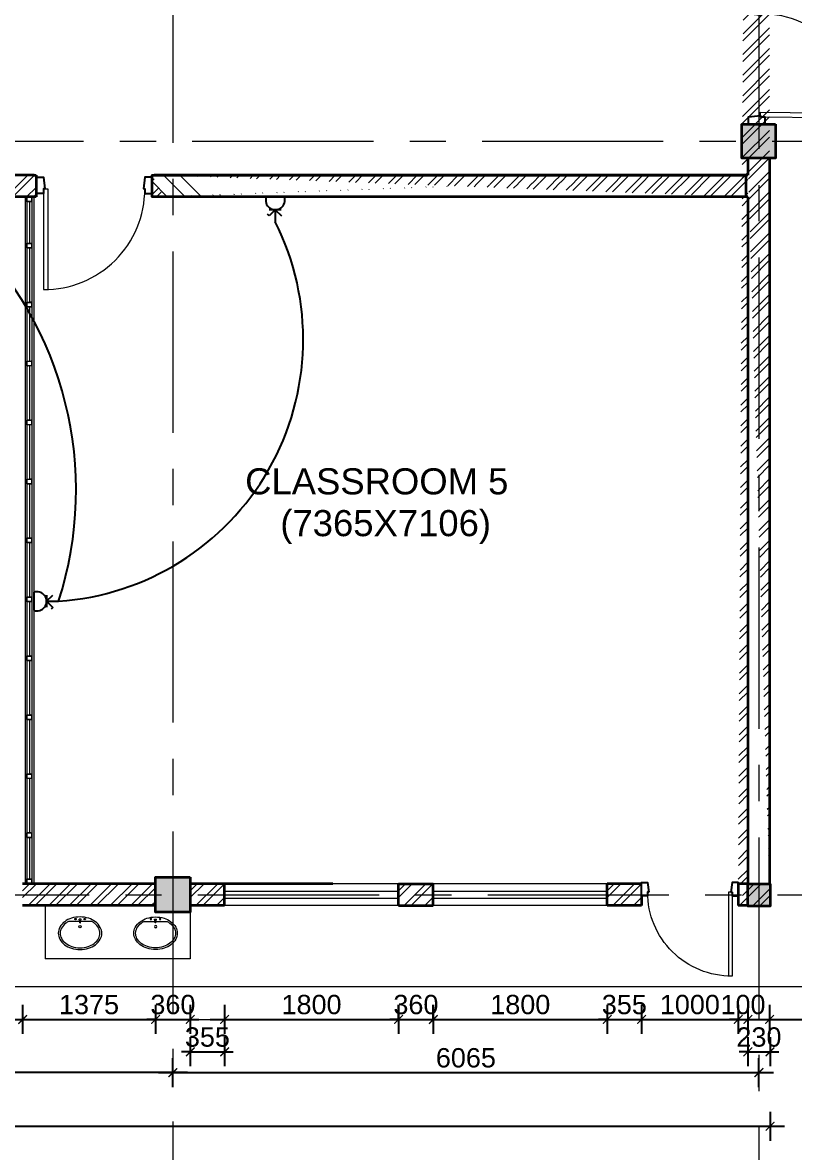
# Model space of a CAD drawing. Header units: inches. Extents: x 527934 to 2134587, y -408734 to 227304.
# Drawn here: x 1949130 to 1957118, y -23437 to -11748 of the extents above; entities that cross this region are included whole.
import ezdxf

# ---------------------------------------------------------------- set-up
doc = ezdxf.new("R2010")
doc.units = ezdxf.units.IN
doc.header["$MEASUREMENT"] = 0
doc.linetypes.add('CENTER', pattern=[2, 1.25, -0.25, 0.25, -0.25])
doc.linetypes.add('HIDDEN', pattern=[0.375, 0.25, -0.125])
for name, color, linetype, lineweight in [('2 POWER TEL COMP', 3, 'Continuous', 25), ('6 LIGHT PT WIRING', 3, 'Continuous', 25), ('7 POWER PT WIRING', 3, 'Continuous', 25), ('centre line', 1, 'CENTER', 9), ('dim', 253, 'Continuous', 9), ('door', 77, 'Continuous', 13), ('furniture', 253, 'Continuous', 5), ('hatch', 250, 'Continuous', 5), ('hatch - general', 252, 'Continuous', 5), ('hatch 2', 251, 'Continuous', 5), ('Index_Contour', 1, 'Continuous', 20), ('INSULATION', 253, 'Continuous', 5), ('metal', 40, 'Continuous', 18), ('partition wall', 5, 'Continuous', 20), ('plinth', 5, 'Continuous', 9), ('sill', 253, 'Continuous', 13), ('text', 7, 'Continuous', 13), ('wall - brick', 30, 'Continuous', 35), ('window', 1, 'Continuous', 15)]:
    doc.layers.add(name, color=color, linetype=linetype, lineweight=lineweight)
doc.styles.get("Standard").update_dxf_attribs({"font": 'arial.ttf'})
doc.linetypes.add('BATTING', pattern='A,0.0001,-0.1,[134,ltypeshp.shx,S=0.1,R=0,X=-0.1,Y=0],-0.2,[134,ltypeshp.shx,S=0.1,R=180,X=0.1,Y=0],-0.1', length=0.4001)
doc.dimstyles.new('dim 100', dxfattribs={"dimtxt": 200, "dimasz": 90, "dimexe": 150, "dimexo": 150, "dimgap": 50, "dimtad": 1, "dimdec": 0, "dimzin": 0, "dimdsep": 46, "dimtxsty": 'Standard', "dimblk": 'ARCHTICK', "dimcen": 100, "dimdle": 150, "dimazin": 0, "dimtfac": 1, "dimtdec": 0, "dimtix": 1, "dimtmove": 2, "dimatfit": 3, "dimfxl": 150, "dimfxlon": 1, "dimtolj": 1, "dimtzin": 0, "dimarcsym": 0})
pattern_1 = [(45, (-681314, 35826.5), (-106.066017, 106.066017), []), (45, (-681243.29, 35826.5), (-106.066017, 106.066017), [])]

# ---------------------------------------------------------------- blocks, each defined once
blk = doc.blocks.new('hhhddhdhhdhd')
at = {"layer": 'hatch 2'}
h = blk.add_hatch(dxfattribs=at)
h.set_pattern_fill('ANSI31', color=256, scale=10.118546, angle=180)
h.set_pattern_definition([(225, (0, 0), (0.8943615741, -0.8943615741), [])])
h.paths.add_polyline_path([(2732477, 3237924), (2732477, 3237970), (2732523, 3237970), (2732523, 3237924)], flags=16)
edge = h.paths.add_edge_path()
edge.add_line((2732475, 3237972), (2732524, 3237972))
edge.add_arc((2732524, 3237972), 0.5, 0, 90, ccw=False)
edge.add_line((2732525, 3237972), (2732525, 3237923))
edge.add_arc((2732524, 3237923), 0.5, -90, 0, ccw=False)
edge.add_line((2732524, 3237922), (2732475, 3237922))
edge.add_arc((2732475, 3237923), 0.5, 180, 270, ccw=False)
edge.add_line((2732475, 3237923), (2732475, 3237972))
edge.add_arc((2732476, 3237972), 0.628, 101.3837, 186.5523, ccw=False)
at = {"layer": 'metal'}
for p, q in [((2732475, 3237923), (2732475, 3237972)), ((2732475, 3237972), (2732524, 3237972)), ((2732477, 3237970), (2732523, 3237970)), ((2732477, 3237924), (2732477, 3237970)), ((2732523, 3237970), (2732523, 3237924)), ((2732525, 3237972), (2732525, 3237923)), ((2732524, 3237922), (2732475, 3237922)), ((2732523, 3237924), (2732477, 3237924))]:
    blk.add_line(p, q, dxfattribs=at)
for centre, radius, start, end in [((2732476, 3237972), 0.628, 101.3837, 186.5523), ((2732524, 3237972), 0.5, 0, 90), ((2732475, 3237923), 0.5, 180, 270), ((2732524, 3237923), 0.5, 270, 0)]:
    blk.add_arc(centre, radius, start, end, dxfattribs=at)
blk = doc.blocks.new('Dd1')
at = {"layer": 'door'}
for p, q in [((6330598.9, 14377), (6330624.9, 14377)), ((6330624.9, 14377), (6330624.9, 13509.6)), ((6330586.9, 14339), (6330586.9, 13509.1))]:
    blk.add_line(p, q, dxfattribs=at)
at = {"layer": 'door', "lineweight": 25}
for points in [[(6330598.9, 14377), (6330586.9, 14377), (6330586.9, 14339), (6330523.9, 14339), (6330523.9, 14479), (6330586.9, 14479)], [(6331448.9, 14377), (6331460.9, 14377), (6331460.9, 14339), (6331523.9, 14339), (6331523.9, 14479), (6331460.9, 14479)]]:
    blk.add_lwpolyline(points, close=True, dxfattribs=at)
at = {"layer": 'door'}
blk.add_arc((6330592.9, 14377), 868, 269.60394, 0, dxfattribs=at)
blk = doc.blocks.new('_ArchTick')
at = {"color": 0, "linetype": 'ByBlock', "const_width": 0.15}
blk.add_lwpolyline([(-0.5, -0.5), (0.5, 0.5)], dxfattribs=at)
blk = doc.blocks.new('*D2843')
at = {"layer": 'Defpoints', "color": 0, "ltscale": 400}
for p in [(1948130, -20658), (1949130, -20658), (1949130, -22061)]:
    blk.add_point(p, dxfattribs=at)
at = {"layer": 'dim', "color": 0, "lineweight": -2, "ltscale": 400}
for p, q in [((1948130, -21911), (1948130, -22211)), ((1949130, -21911), (1949130, -22211)), ((1947980, -22061), (1949280, -22061))]:
    blk.add_line(p, q, dxfattribs=at)
at = {"layer": 'dim', "color": 0, "lineweight": -2, "ltscale": 400, "xscale": 90, "yscale": 90, "zscale": 90, "rotation": 180}
blk.add_blockref('_ArchTick', (1948130, -22061), dxfattribs=at)
at = {"layer": 'dim', "color": 0, "lineweight": -2, "ltscale": 400, "xscale": 90, "yscale": 90, "zscale": 90}
blk.add_blockref('_ArchTick', (1949130, -22061), dxfattribs=at)
at = {"layer": 'dim', "color": 0, "ltscale": 400, "insert": (1948630, -21908), "char_height": 200, "attachment_point": 5}
blk.add_mtext('\\A1;1000', dxfattribs=at)
blk = doc.blocks.new('*D2844')
at = {"layer": 'Defpoints', "color": 0, "ltscale": 400}
for p in [(1949131, -20883), (1950506, -20883), (1950506, -22061)]:
    blk.add_point(p, dxfattribs=at)
at = {"layer": 'dim', "color": 0, "lineweight": -2, "ltscale": 400}
for p, q in [((1949131, -21911), (1949131, -22211)), ((1950506, -21911), (1950506, -22211)), ((1948981, -22061), (1950656, -22061))]:
    blk.add_line(p, q, dxfattribs=at)
at = {"layer": 'dim', "color": 0, "lineweight": -2, "ltscale": 400, "xscale": 90, "yscale": 90, "zscale": 90, "rotation": 180}
blk.add_blockref('_ArchTick', (1949131, -22061), dxfattribs=at)
at = {"layer": 'dim', "color": 0, "lineweight": -2, "ltscale": 400, "xscale": 90, "yscale": 90, "zscale": 90}
blk.add_blockref('_ArchTick', (1950506, -22061), dxfattribs=at)
at = {"layer": 'dim', "color": 0, "ltscale": 400, "insert": (1949818, -21908), "char_height": 200, "attachment_point": 5}
blk.add_mtext('\\A1;1375', dxfattribs=at)
blk = doc.blocks.new('*D2845')
at = {"layer": 'Defpoints', "color": 0, "ltscale": 400}
for p in [(1950506, -20950), (1950866, -20950), (1950866, -22061)]:
    blk.add_point(p, dxfattribs=at)
at = {"layer": 'dim', "color": 0, "lineweight": -2, "ltscale": 400}
for p, q in [((1950506, -21911), (1950506, -22211)), ((1950866, -21911), (1950866, -22211)), ((1950506, -22061), (1950416, -22061)), ((1950506, -22061), (1950866, -22061)), ((1950866, -22061), (1950956, -22061))]:
    blk.add_line(p, q, dxfattribs=at)
at = {"layer": 'dim', "color": 0, "lineweight": -2, "ltscale": 400, "xscale": 90, "yscale": 90, "zscale": 90}
blk.add_blockref('_ArchTick', (1950506, -22061), dxfattribs=at)
at = {"layer": 'dim', "color": 0, "lineweight": -2, "ltscale": 400, "xscale": 90, "yscale": 90, "zscale": 90, "rotation": 180}
blk.add_blockref('_ArchTick', (1950866, -22061), dxfattribs=at)
at = {"layer": 'dim', "color": 0, "ltscale": 400, "insert": (1950686, -21908), "char_height": 200, "attachment_point": 5}
blk.add_mtext('\\A1;360', dxfattribs=at)
blk = doc.blocks.new('*D2271')
at = {"layer": 'Defpoints', "color": 0, "ltscale": 400}
for p in [(1950866, -20927), (1951221, -20927), (1951221, -22396)]:
    blk.add_point(p, dxfattribs=at)
at = {"layer": 'dim', "color": 0, "lineweight": -2, "ltscale": 400}
for p, q in [((1950866, -22246), (1950866, -22546)), ((1951221, -22246), (1951221, -22546)), ((1950866, -22396), (1950776, -22396)), ((1950866, -22396), (1951221, -22396)), ((1951221, -22396), (1951311, -22396))]:
    blk.add_line(p, q, dxfattribs=at)
at = {"layer": 'dim', "color": 0, "lineweight": -2, "ltscale": 400, "xscale": 90, "yscale": 90, "zscale": 90}
blk.add_blockref('_ArchTick', (1950866, -22396), dxfattribs=at)
at = {"layer": 'dim', "color": 0, "lineweight": -2, "ltscale": 400, "xscale": 90, "yscale": 90, "zscale": 90, "rotation": 180}
blk.add_blockref('_ArchTick', (1951221, -22396), dxfattribs=at)
at = {"layer": 'dim', "color": 0, "ltscale": 400, "insert": (1951043, -22244), "char_height": 200, "attachment_point": 5}
blk.add_mtext('\\A1;355', dxfattribs=at)
blk = doc.blocks.new('*D2846')
at = {"layer": 'Defpoints', "color": 0, "ltscale": 400}
for p in [(1951221, -20883), (1953021, -20883), (1953021, -22061)]:
    blk.add_point(p, dxfattribs=at)
at = {"layer": 'dim', "color": 0, "lineweight": -2, "ltscale": 400}
for p, q in [((1951221, -21911), (1951221, -22211)), ((1953021, -21911), (1953021, -22211)), ((1951071, -22061), (1953171, -22061))]:
    blk.add_line(p, q, dxfattribs=at)
at = {"layer": 'dim', "color": 0, "lineweight": -2, "ltscale": 400, "xscale": 90, "yscale": 90, "zscale": 90, "rotation": 180}
blk.add_blockref('_ArchTick', (1951221, -22061), dxfattribs=at)
at = {"layer": 'dim', "color": 0, "lineweight": -2, "ltscale": 400, "xscale": 90, "yscale": 90, "zscale": 90}
blk.add_blockref('_ArchTick', (1953021, -22061), dxfattribs=at)
at = {"layer": 'dim', "color": 0, "ltscale": 400, "insert": (1952121, -21908), "char_height": 200, "attachment_point": 5}
blk.add_mtext('\\A1;1800', dxfattribs=at)
blk = doc.blocks.new('*D2847')
at = {"layer": 'Defpoints', "color": 0, "ltscale": 400}
for p in [(1953381, -20883), (1955181, -20883), (1955181, -22061)]:
    blk.add_point(p, dxfattribs=at)
at = {"layer": 'dim', "color": 0, "lineweight": -2, "ltscale": 400}
for p, q in [((1953381, -21911), (1953381, -22211)), ((1955181, -21911), (1955181, -22211)), ((1953231, -22061), (1955331, -22061))]:
    blk.add_line(p, q, dxfattribs=at)
at = {"layer": 'dim', "color": 0, "lineweight": -2, "ltscale": 400, "xscale": 90, "yscale": 90, "zscale": 90, "rotation": 180}
blk.add_blockref('_ArchTick', (1953381, -22061), dxfattribs=at)
at = {"layer": 'dim', "color": 0, "lineweight": -2, "ltscale": 400, "xscale": 90, "yscale": 90, "zscale": 90}
blk.add_blockref('_ArchTick', (1955181, -22061), dxfattribs=at)
at = {"layer": 'dim', "color": 0, "ltscale": 400, "insert": (1954281, -21908), "char_height": 200, "attachment_point": 5}
blk.add_mtext('\\A1;1800', dxfattribs=at)
blk = doc.blocks.new('*D2848')
at = {"layer": 'Defpoints', "color": 0, "ltscale": 400}
for p in [(1955181, -20883), (1955536, -20883), (1955536, -22061)]:
    blk.add_point(p, dxfattribs=at)
at = {"layer": 'dim', "color": 0, "lineweight": -2, "ltscale": 400}
for p, q in [((1955181, -21911), (1955181, -22211)), ((1955536, -21911), (1955536, -22211)), ((1955181, -22061), (1955091, -22061)), ((1955181, -22061), (1955536, -22061)), ((1955536, -22061), (1955626, -22061))]:
    blk.add_line(p, q, dxfattribs=at)
at = {"layer": 'dim', "color": 0, "lineweight": -2, "ltscale": 400, "xscale": 90, "yscale": 90, "zscale": 90}
blk.add_blockref('_ArchTick', (1955181, -22061), dxfattribs=at)
at = {"layer": 'dim', "color": 0, "lineweight": -2, "ltscale": 400, "xscale": 90, "yscale": 90, "zscale": 90, "rotation": 180}
blk.add_blockref('_ArchTick', (1955536, -22061), dxfattribs=at)
at = {"layer": 'dim', "color": 0, "ltscale": 400, "insert": (1955358, -21908), "char_height": 200, "attachment_point": 5}
blk.add_mtext('\\A1;355', dxfattribs=at)
blk = doc.blocks.new('*D2849')
at = {"layer": 'Defpoints', "color": 0, "ltscale": 400}
for p in [(1955536, -20658), (1956536, -20658), (1956536, -22061)]:
    blk.add_point(p, dxfattribs=at)
at = {"layer": 'dim', "color": 0, "lineweight": -2, "ltscale": 400}
for p, q in [((1955536, -21911), (1955536, -22211)), ((1956536, -21911), (1956536, -22211)), ((1955386, -22061), (1956686, -22061))]:
    blk.add_line(p, q, dxfattribs=at)
at = {"layer": 'dim', "color": 0, "lineweight": -2, "ltscale": 400, "xscale": 90, "yscale": 90, "zscale": 90, "rotation": 180}
blk.add_blockref('_ArchTick', (1955536, -22061), dxfattribs=at)
at = {"layer": 'dim', "color": 0, "lineweight": -2, "ltscale": 400, "xscale": 90, "yscale": 90, "zscale": 90}
blk.add_blockref('_ArchTick', (1956536, -22061), dxfattribs=at)
at = {"layer": 'dim', "color": 0, "ltscale": 400, "insert": (1956036, -21908), "char_height": 200, "attachment_point": 5}
blk.add_mtext('\\A1;1000', dxfattribs=at)
blk = doc.blocks.new('*D2850')
at = {"layer": 'Defpoints', "color": 0, "ltscale": 400}
for p in [(1956536, -20658), (1956636, -20658), (1956636, -22061)]:
    blk.add_point(p, dxfattribs=at)
at = {"layer": 'dim', "color": 0, "lineweight": -2, "ltscale": 400}
for p, q in [((1956536, -21911), (1956536, -22211)), ((1956636, -21911), (1956636, -22211)), ((1956536, -22061), (1956446, -22061)), ((1956536, -22061), (1956636, -22061)), ((1956636, -22061), (1956726, -22061))]:
    blk.add_line(p, q, dxfattribs=at)
at = {"layer": 'dim', "color": 0, "lineweight": -2, "ltscale": 400, "xscale": 90, "yscale": 90, "zscale": 90}
blk.add_blockref('_ArchTick', (1956536, -22061), dxfattribs=at)
at = {"layer": 'dim', "color": 0, "lineweight": -2, "ltscale": 400, "xscale": 90, "yscale": 90, "zscale": 90, "rotation": 180}
blk.add_blockref('_ArchTick', (1956636, -22061), dxfattribs=at)
at = {"layer": 'dim', "color": 0, "ltscale": 400, "insert": (1956586, -21908), "char_height": 200, "attachment_point": 5}
blk.add_mtext('\\A1;100', dxfattribs=at)
blk = doc.blocks.new('*D2272')
at = {"layer": 'Defpoints', "color": 0, "ltscale": 400}
for p in [(1956636, -20797), (1956866, -20797), (1956866, -22396)]:
    blk.add_point(p, dxfattribs=at)
at = {"layer": 'dim', "color": 0, "lineweight": -2, "ltscale": 400}
for p, q in [((1956636, -22246), (1956636, -22546)), ((1956866, -22246), (1956866, -22546)), ((1956636, -22396), (1956546, -22396)), ((1956636, -22396), (1956866, -22396)), ((1956866, -22396), (1956956, -22396))]:
    blk.add_line(p, q, dxfattribs=at)
at = {"layer": 'dim', "color": 0, "lineweight": -2, "ltscale": 400, "xscale": 90, "yscale": 90, "zscale": 90}
blk.add_blockref('_ArchTick', (1956636, -22396), dxfattribs=at)
at = {"layer": 'dim', "color": 0, "lineweight": -2, "ltscale": 400, "xscale": 90, "yscale": 90, "zscale": 90, "rotation": 180}
blk.add_blockref('_ArchTick', (1956866, -22396), dxfattribs=at)
at = {"layer": 'dim', "color": 0, "ltscale": 400, "insert": (1956751, -22244), "char_height": 200, "attachment_point": 5}
blk.add_mtext('\\A1;230', dxfattribs=at)
blk = doc.blocks.new('*D2273')
at = {"layer": 'Defpoints', "color": 0, "ltscale": 400}
for p in [(1926526, -21034), (1956866, -21034), (1956866, -23166)]:
    blk.add_point(p, dxfattribs=at)
at = {"layer": 'dim', "color": 0, "lineweight": -2, "ltscale": 400}
for p, q in [((1926526, -23016), (1926526, -23316)), ((1956866, -23016), (1956866, -23316)), ((1926376, -23166), (1957016, -23166))]:
    blk.add_line(p, q, dxfattribs=at)
at = {"layer": 'dim', "color": 0, "lineweight": -2, "ltscale": 400, "xscale": 90, "yscale": 90, "zscale": 90, "rotation": 180}
blk.add_blockref('_ArchTick', (1926526, -23166), dxfattribs=at)
at = {"layer": 'dim', "color": 0, "lineweight": -2, "ltscale": 400, "xscale": 90, "yscale": 90, "zscale": 90}
blk.add_blockref('_ArchTick', (1956866, -23166), dxfattribs=at)
at = {"layer": 'dim', "color": 0, "ltscale": 400, "insert": (1941696, -23014), "char_height": 200, "attachment_point": 5}
blk.add_mtext('\\A1;30340', dxfattribs=at)
blk = doc.blocks.new('*D2282')
at = {"layer": 'Defpoints', "color": 0, "ltscale": 400}
for p in [(1955644, -12799), (1955644, -13149), (1965388, -13149)]:
    blk.add_point(p, dxfattribs=at)
at = {"layer": 'dim', "color": 0, "lineweight": -2, "ltscale": 400}
for p, q in [((1965388, -12799), (1965388, -12709)), ((1965238, -12799), (1965538, -12799)), ((1965388, -12799), (1965388, -13149)), ((1965238, -13149), (1965538, -13149)), ((1965388, -13149), (1965388, -13239))]:
    blk.add_line(p, q, dxfattribs=at)
at = {"layer": 'dim', "color": 0, "lineweight": -2, "ltscale": 400, "xscale": 90, "yscale": 90, "zscale": 90}
for p, rotation in [((1965388, -12799), 270), ((1965388, -13149), 90)]:
    blk.add_blockref('_ArchTick', p, dxfattribs=dict(at, rotation=rotation))
at = {"layer": 'dim', "color": 0, "ltscale": 400, "insert": (1965236, -12974), "char_height": 200, "attachment_point": 5, "rotation": 90}
blk.add_mtext('\\A1;350', dxfattribs=at)
blk = doc.blocks.new('*D2283')
at = {"layer": 'Defpoints', "color": 0, "ltscale": 400}
for p in [(1955582, -13149), (1955582, -20658), (1965388, -20658)]:
    blk.add_point(p, dxfattribs=at)
at = {"layer": 'dim', "color": 0, "lineweight": -2, "ltscale": 400}
for p, q in [((1965388, -12999), (1965388, -20808)), ((1965238, -13149), (1965538, -13149)), ((1965238, -20658), (1965538, -20658))]:
    blk.add_line(p, q, dxfattribs=at)
at = {"layer": 'dim', "color": 0, "lineweight": -2, "ltscale": 400, "xscale": 90, "yscale": 90, "zscale": 90}
for p, rotation in [((1965388, -13149), 90), ((1965388, -20658), 270)]:
    blk.add_blockref('_ArchTick', p, dxfattribs=dict(at, rotation=rotation))
at = {"layer": 'dim', "color": 0, "ltscale": 400, "insert": (1965236, -16903), "char_height": 200, "attachment_point": 5, "rotation": 90}
blk.add_mtext('\\A1;7509', dxfattribs=at)
blk = doc.blocks.new('*D2284')
at = {"layer": 'Defpoints', "color": 0, "ltscale": 400}
for p in [(1955587, -20658), (1955587, -20888), (1965388, -20888)]:
    blk.add_point(p, dxfattribs=at)
at = {"layer": 'dim', "color": 0, "lineweight": -2, "ltscale": 400}
for p, q in [((1965388, -20658), (1965388, -20568)), ((1965238, -20658), (1965538, -20658)), ((1965388, -20658), (1965388, -20888)), ((1965238, -20888), (1965538, -20888)), ((1965388, -20888), (1965388, -20978))]:
    blk.add_line(p, q, dxfattribs=at)
at = {"layer": 'dim', "color": 0, "lineweight": -2, "ltscale": 400, "xscale": 90, "yscale": 90, "zscale": 90}
for p, rotation in [((1965388, -20658), 270), ((1965388, -20888), 90)]:
    blk.add_blockref('_ArchTick', p, dxfattribs=dict(at, rotation=rotation))
at = {"layer": 'dim', "color": 0, "ltscale": 400, "insert": (1965236, -20773), "char_height": 200, "attachment_point": 5, "rotation": 90}
blk.add_mtext('\\A1;230', dxfattribs=at)
blk = doc.blocks.new('*D2862')
at = {"layer": 'Defpoints', "color": 0, "ltscale": 400}
for p in [(1956866, 9622), (1956866, -20888), (1966393, -20888)]:
    blk.add_point(p, dxfattribs=at)
at = {"layer": 'dim', "color": 0, "lineweight": -2, "ltscale": 400}
for p, q in [((1966393, 9772), (1966393, -21038)), ((1966243, 9622), (1966543, 9622)), ((1966243, -20888), (1966543, -20888))]:
    blk.add_line(p, q, dxfattribs=at)
at = {"layer": 'dim', "color": 0, "lineweight": -2, "ltscale": 400, "xscale": 90, "yscale": 90, "zscale": 90}
for p, rotation in [((1966393, 9622), 90), ((1966393, -20888), 270)]:
    blk.add_blockref('_ArchTick', p, dxfattribs=dict(at, rotation=rotation))
at = {"layer": 'dim', "color": 0, "ltscale": 400, "insert": (1966241, -5633), "char_height": 200, "attachment_point": 5, "rotation": 90}
blk.add_mtext('\\A1;30510', dxfattribs=at)
blk = doc.blocks.new('*D2867')
at = {"layer": 'Defpoints', "color": 0, "ltscale": 400}
for p in [(1956861, -11579), (1958341, -11583), (1958341, -22061)]:
    blk.add_point(p, dxfattribs=at)
at = {"layer": 'dim', "color": 0, "lineweight": -2, "ltscale": 400}
for p, q in [((1956861, -21911), (1956861, -22211)), ((1958341, -21911), (1958341, -22211)), ((1956711, -22061), (1958491, -22061))]:
    blk.add_line(p, q, dxfattribs=at)
at = {"layer": 'dim', "color": 0, "lineweight": -2, "ltscale": 400, "xscale": 90, "yscale": 90, "zscale": 90, "rotation": 180}
blk.add_blockref('_ArchTick', (1956861, -22061), dxfattribs=at)
at = {"layer": 'dim', "color": 0, "lineweight": -2, "ltscale": 400, "xscale": 90, "yscale": 90, "zscale": 90}
blk.add_blockref('_ArchTick', (1958341, -22061), dxfattribs=at)
at = {"layer": 'dim', "color": 0, "ltscale": 400, "insert": (1957601, -21908), "char_height": 200, "attachment_point": 5}
blk.add_mtext('\\A1;1480', dxfattribs=at)
blk = doc.blocks.new('*D2294')
at = {"layer": 'Defpoints', "color": 0, "ltscale": 400}
for p in [(1926531, -11766), (1962631, -11766), (1926531, -23721)]:
    blk.add_point(p, dxfattribs=at)
at = {"layer": 'dim', "color": 0, "lineweight": -2, "ltscale": 400}
for p, q in [((1926531, -23571), (1926531, -23871)), ((1962631, -23571), (1962631, -23871)), ((1962781, -23721), (1926381, -23721))]:
    blk.add_line(p, q, dxfattribs=at)
at = {"layer": 'dim', "color": 0, "lineweight": -2, "ltscale": 400, "xscale": 90, "yscale": 90, "zscale": 90, "rotation": 180}
blk.add_blockref('_ArchTick', (1926531, -23721), dxfattribs=at)
at = {"layer": 'dim', "color": 0, "lineweight": -2, "ltscale": 400, "xscale": 90, "yscale": 90, "zscale": 90}
blk.add_blockref('_ArchTick', (1962631, -23721), dxfattribs=at)
at = {"layer": 'dim', "color": 0, "ltscale": 400, "insert": (1944581, -23569), "char_height": 200, "attachment_point": 5}
blk.add_mtext('\\A1;36100', dxfattribs=at)
blk = doc.blocks.new('*D2303')
at = {"layer": 'Defpoints', "color": 0, "ltscale": 400}
for p in [(1944681, -22611), (1944681, -22976), (1950686, -22976)]:
    blk.add_point(p, dxfattribs=at)
at = {"layer": 'furniture', "color": 0, "lineweight": -2, "ltscale": 400}
for p, q in [((1944681, -22761), (1944681, -22461)), ((1950686, -22761), (1950686, -22461)), ((1950836, -22611), (1944531, -22611))]:
    blk.add_line(p, q, dxfattribs=at)
at = {"layer": 'furniture', "color": 0, "lineweight": -2, "ltscale": 400, "xscale": 90, "yscale": 90, "zscale": 90, "rotation": 180}
blk.add_blockref('_ArchTick', (1944681, -22611), dxfattribs=at)
at = {"layer": 'furniture', "color": 0, "lineweight": -2, "ltscale": 400, "xscale": 90, "yscale": 90, "zscale": 90}
blk.add_blockref('_ArchTick', (1950686, -22611), dxfattribs=at)
at = {"layer": 'furniture', "color": 0, "ltscale": 400, "insert": (1947683, -22459), "char_height": 200, "attachment_point": 5}
blk.add_mtext('\\A1;6005', dxfattribs=at)
blk = doc.blocks.new('*D2304')
at = {"layer": 'Defpoints', "color": 0, "ltscale": 400}
for p in [(1956751, -22611), (1950686, -22976), (1956751, -22976)]:
    blk.add_point(p, dxfattribs=at)
at = {"layer": 'furniture', "color": 0, "lineweight": -2, "ltscale": 400}
for p, q in [((1950686, -22761), (1950686, -22461)), ((1956751, -22761), (1956751, -22461)), ((1950536, -22611), (1956901, -22611))]:
    blk.add_line(p, q, dxfattribs=at)
at = {"layer": 'furniture', "color": 0, "lineweight": -2, "ltscale": 400, "xscale": 90, "yscale": 90, "zscale": 90, "rotation": 180}
blk.add_blockref('_ArchTick', (1950686, -22611), dxfattribs=at)
at = {"layer": 'furniture', "color": 0, "lineweight": -2, "ltscale": 400, "xscale": 90, "yscale": 90, "zscale": 90}
blk.add_blockref('_ArchTick', (1956751, -22611), dxfattribs=at)
at = {"layer": 'furniture', "color": 0, "ltscale": 400, "insert": (1953718, -22459), "char_height": 200, "attachment_point": 5}
blk.add_mtext('\\A1;6065', dxfattribs=at)
blk = doc.blocks.new('A$C469E363F')
at = {"color": 0}
for p, q in [((-0.65, 5.39), (-5.48, 5.4)), ((0, 6.38), (-0.79, 6.38)), ((-0.56, 4.75), (-0.79, 6.38)), ((-0.24, 4.75), (0, 6.38)), ((4.68, 5.37), (-0.14, 5.38)), ((-0.56, 4.75), (-0.24, 4.75))]:
    blk.add_line(p, q, dxfattribs=at)
blk.add_lwpolyline([(-0.44, -6.9, 0.075445), (3.31, -6.34, 0.085783), (6.29, -4.83, 0.10607), (8.41, -2.41, 0.126822), (9.09, 0.21, 0.126822), (8.43, 2.82, 0.10607), (6.32, 5.26, 0.085783), (3.35, 6.79, 0.075445), (-0.39, 7.37, 0.075445), (-4.15, 6.81, 0.085783), (-7.12, 5.3, 0.10607), (-9.24, 2.88, 0.126822), (-9.93, 0.26, 0.126822), (-9.26, -2.35, 0.10607), (-7.16, -4.79, 0.085783), (-4.19, -6.32, 0.075445)], format="xyb", close=True, dxfattribs=at)
for points in [[(-5.48, 5.4, 0.038366), (-6.65, 4.66, 0.10607), (-8.55, 2.49, 0.126822), (-9.13, 0.26, 0.126822), (-8.56, -1.97, 0.10607), (-6.68, -4.16, 0.085783), (-3.95, -5.56, 0.075445), (-0.44, -6.11, 0.075445)], [(-0.44, -6.11, 0.075445), (3.08, -5.58, 0.085783), (5.82, -4.19, 0.10607), (7.72, -2.02, 0.126822), (8.3, 0.21, 0.126822), (7.73, 2.44, 0.10607), (5.85, 4.62, 0.038366), (4.68, 5.37, 0.075445)]]:
    blk.add_lwpolyline(points, format="xyb", dxfattribs=at)
for centre, radius in [((-2.41, 6.44), 0.316), ((-2.41, 6.44), 0.276), ((1.61, 6.43), 0.316), ((1.61, 6.43), 0.263), ((-0.46, 3.13), 0.515)]:
    blk.add_circle(centre, radius, dxfattribs=at)
blk = doc.blocks.new('*D2306')
at = {"layer": 'Defpoints', "color": 0, "ltscale": 400}
for p in [(1953021, -22061), (1953381, -22061), (1953381, -22061)]:
    blk.add_point(p, dxfattribs=at)
at = {"layer": 'furniture', "color": 0, "lineweight": -2, "ltscale": 400}
for p, q in [((1953021, -22061), (1953021, -21911)), ((1953381, -22061), (1953381, -21911)), ((1953021, -22061), (1952931, -22061)), ((1953021, -22061), (1953381, -22061)), ((1953381, -22061), (1953471, -22061))]:
    blk.add_line(p, q, dxfattribs=at)
at = {"layer": 'furniture', "color": 0, "lineweight": -2, "ltscale": 400, "xscale": 90, "yscale": 90, "zscale": 90}
blk.add_blockref('_ArchTick', (1953021, -22061), dxfattribs=at)
at = {"layer": 'furniture', "color": 0, "lineweight": -2, "ltscale": 400, "xscale": 90, "yscale": 90, "zscale": 90, "rotation": 180}
blk.add_blockref('_ArchTick', (1953381, -22061), dxfattribs=at)
at = {"layer": 'furniture', "color": 0, "ltscale": 400, "insert": (1953201, -21908), "char_height": 200, "attachment_point": 5}
blk.add_mtext('\\A1;360', dxfattribs=at)
blk = doc.blocks.new('15 amp socket')
at = {"color": 3, "lineweight": 25}
for p, q in [((593022, 179162), (592958, 179225)), ((593022, 179162), (593022, 179286)), ((593022, 179162), (593085, 179225)), ((593085, 179225), (593102, 179208)), ((592960, 179162), (593084, 179162)), ((592928, 179029), (593115, 179029))]:
    blk.add_line(p, q, dxfattribs=at)
blk.add_arc((593022, 179062), 99.5, 340.3538, 199.6462, dxfattribs=at)

msp = doc.modelspace()

# ---------------------------------------------------------------- hatches: boundary and pattern name
h = msp.add_hatch()
h.set_pattern_fill('ANSI31', color=256, scale=10, angle=-90)
h.set_pattern_definition([(315, (1991861.7655, 182312.1175), (0.8838834765, 0.8838834765), [])])
h.paths.add_polyline_path([(1926755.8, 9392.1), (1926755.8, 9622.1), (1926525.8, 9622.1), (1926525.8, 9392.1)])
h.paths.add_polyline_path([(1926818.3, -3362.9), (1926818.3, -3012.9), (1926468.3, -3012.9), (1926468.3, -3362.9)])
h.paths.add_polyline_path([(1926818.3, -8252.9), (1926818.3, -7902.9), (1926468.3, -7902.9), (1926468.3, -8252.9)])
h.paths.add_polyline_path([(1926818.3, -13148.9), (1926818.3, -12798.9), (1926468.3, -12798.9), (1926468.3, -13148.9)])
h.paths.add_polyline_path([(1926755.8, -20887.9), (1926755.8, -20657.9), (1926525.8, -20657.9), (1926525.8, -20887.9)])
h.paths.add_polyline_path([(1932875.8, -20950.4), (1932875.8, -20590.4), (1932515.8, -20590.4), (1932515.8, -20950.4)])
h.paths.add_polyline_path([(1938865.8, -20950.4), (1938865.8, -20590.4), (1938505.8, -20590.4), (1938505.8, -20950.4)])
h.paths.add_polyline_path([(1944860.8, -20950.4), (1944860.8, -20590.4), (1944500.8, -20590.4), (1944500.8, -20950.4)])
h.paths.add_polyline_path([(1950865.8, -20950.4), (1950865.8, -20590.4), (1950505.8, -20590.4), (1950505.8, -20950.4)])
h.paths.add_polyline_path([(1956865.8, -20887.9), (1956865.8, -20657.9), (1956635.8, -20657.9), (1956635.8, -20887.9)])
h.paths.add_polyline_path([(1956923.3, -13148.9), (1956923.3, -12798.9), (1956573.3, -12798.9), (1956573.3, -13148.9)])
h.paths.add_polyline_path([(1956923.3, -8252.9), (1956923.3, -7902.9), (1956573.3, -7902.9), (1956573.3, -8252.9)])
h.paths.add_polyline_path([(1956923.3, -3362.9), (1956923.3, -3012.9), (1956573.3, -3012.9), (1956573.3, -3362.9)])
h.paths.add_polyline_path([(1956923.3, 1533.1), (1956923.3, 1883.1), (1956573.3, 1883.1), (1956573.3, 1533.1)])
h.paths.add_polyline_path([(1956865.8, 9392.1), (1956865.8, 9622.1), (1956635.8, 9622.1), (1956635.8, 9392.1)])
h.paths.add_polyline_path([(1950865.8, 9324.6), (1950865.8, 9684.6), (1950505.8, 9684.6), (1950505.8, 9324.6)])
h.paths.add_polyline_path([(1944860.8, 9324.6), (1944860.8, 9684.6), (1944500.8, 9684.6), (1944500.8, 9324.6)])
h.paths.add_polyline_path([(1938865.8, 9324.6), (1938865.8, 9684.6), (1938505.8, 9684.6), (1938505.8, 9324.6)])
h.paths.add_polyline_path([(1932875.8, 9324.6), (1932875.8, 9684.6), (1932515.8, 9684.6), (1932515.8, 9324.6)])
at = {"layer": 'hatch', "lineweight": 5, "ltscale": 400}
h = msp.add_hatch(dxfattribs=at)
h.set_pattern_fill('ANSI32', color=256, scale=400)
h.set_pattern_definition(pattern_1)
h.paths.add_polyline_path([(1956923.3, -3012.9), (1956923.3, -3362.9), (1956573.3, -3362.9), (1956573.3, -3012.9)])
h.paths.add_polyline_path([(1956923.3, -7902.9), (1956923.3, -8252.9), (1956573.3, -8252.9), (1956573.3, -7902.9)])
h.paths.add_polyline_path([(1956919.7, -13148.9), (1956923.3, -13148.9), (1956573.3, -13148.9), (1956569.7, -13148.9)])
h.paths.add_polyline_path([(1956865.8, -20657.9), (1956865.8, -20887.9), (1956635.8, -20887.9), (1956635.8, -20657.9)])
edge = h.paths.add_edge_path()
edge.add_line((1956635.8, 313.1), (1956635.8, -3012.9))
edge.add_line((1956635.8, 313.1), (1956860.8, 313.1))
edge.add_line((1956860.8, 313.1), (1956860.8, -3012.9))
edge.add_line((1956860.8, -3362.9), (1956860.8, -7902.9))
edge.add_line((1956635.8, -3362.9), (1956635.8, -7902.9))
edge.add_line((1956860.8, -8252.9), (1956860.8, -11578.9))
edge.add_line((1956635.8, -8252.9), (1956635.8, -11578.9))
edge.add_line((1956635.8, -11578.9), (1956860.8, -11578.9))
edge.add_line((1956860.8, -13148.9), (1956860.8, -20657.9))
edge.add_line((1956635.8, -13148.9), (1956635.8, -13326.9))
edge.add_line((1956635.8, -13326.9), (1956635.8, -20657.9))
edge.add_line((1956635.8, -20882.9), (1956535.8, -20882.9))
edge.add_line((1956635.8, -20657.9), (1956535.8, -20657.9))
edge.add_line((1956535.8, -20657.9), (1956535.8, -20882.9))
h = msp.add_hatch(dxfattribs=at)
h.set_pattern_fill('ANSI32', color=256, scale=400)
h.set_pattern_definition(pattern_1)
h.paths.add_polyline_path([(1942965.8, -13326.9), (1942965.8, -13551.9), (1949270.8, -13551.9), (1949270.8, -13326.9)])
h = msp.add_hatch(dxfattribs=at)
h.set_pattern_fill('ANSI32', color=256, scale=400)
h.set_pattern_definition(pattern_1)
edge = h.paths.add_edge_path()
edge.add_line((1955115.8, -13551.9), (1950590.8, -13551.9))
edge.add_line((1956635.8, -13326.9), (1950590.8, -13326.9))
edge.add_line((1956635.8, -13551.9), (1950590.8, -13551.9))
edge.add_line((1950470.8, -13326.9), (1950470.8, -13551.9))
edge.add_line((1956635.8, -13326.9), (1956635.8, -13551.9))
h = msp.add_hatch(dxfattribs=at)
h.set_pattern_fill('ANSI32', color=256, scale=400)
h.set_pattern_definition([(45, (-675144.37, 28495.33), (-106.066017, 106.066017), []), (45, (-675073.66, 28495.33), (-106.066017, 106.066017), [])])
h.paths.add_polyline_path([(1949130.8, -20658.1), (1949130.8, -20883.1), (1950505.8, -20882.9), (1950505.8, -20657.9)])
h = msp.add_hatch(dxfattribs=at)
h.set_pattern_fill('ANSI32', color=256, scale=400)
h.set_pattern_definition([(45, (-673409.37, 28495.33), (-106.066017, 106.066017), []), (45, (-673338.66, 28495.33), (-106.066017, 106.066017), [])])
h.paths.add_polyline_path([(1950865.8, -20658.1), (1950865.8, -20883.1), (1951220.8, -20882.9), (1951220.8, -20657.9)])
h = msp.add_hatch(dxfattribs=at)
h.set_pattern_fill('ANSI32', color=256, scale=400)
h.set_pattern_definition([(45, (-671254.37, 28495.33), (-106.066017, 106.066017), []), (45, (-671183.66, 28495.33), (-106.066017, 106.066017), [])])
h.paths.add_polyline_path([(1953020.8, -20658.1), (1953020.8, -20883.1), (1953375.8, -20882.9), (1953375.8, -20657.9)])
h = msp.add_hatch(dxfattribs=at)
h.set_pattern_fill('ANSI32', color=256, scale=400)
h.set_pattern_definition([(45, (-669094.37, 28495.33), (-106.066017, 106.066017), []), (45, (-669023.66, 28495.33), (-106.066017, 106.066017), [])])
h.paths.add_polyline_path([(1955180.8, -20658.1), (1955180.8, -20883.1), (1955535.8, -20882.9), (1955535.8, -20657.9)])

# ---------------------------------------------------------------- linework, layer by layer
at = {"layer": '6 LIGHT PT WIRING', "ltscale": 400}
for centre, radius, start, end in [((1945947, -16585.6), 3737.1, 342.09463, 109.80616), ((1949320.8, -15026.9), 2713.7, 273.85107, 26.66185)]:
    msp.add_arc(centre, radius, start, end, dxfattribs=at)
at = {"layer": '7 POWER PT WIRING', "color": 6, "linetype": 'HIDDEN', "lineweight": 30, "ltscale": 1500}
msp.add_spline([(1950475.5, -5886.8), (1949516, -5966.5), (1943609, -8825.5), (1936085.5, -11419), (1932980, -12585), (1933159.5, -13901.2)], degree=3, dxfattribs=at)
at = {"layer": '7 POWER PT WIRING', "color": 2, "linetype": 'HIDDEN', "lineweight": 30, "ltscale": 1500}
msp.add_spline([(1950859.1, -5977.8), (1947372, -7274), (1942485.5, -10126), (1936245.5, -11922), (1934205, -12315), (1933752.5, -13117.3)], degree=3, dxfattribs=at)
at = {"layer": 'centre line', "ltscale": 1500}
for p, q in [((1950685.8, 12884.6), (1950685.8, -24602)), ((1956750.8, 12822.1), (1956750.8, -24602)), ((1920886.5, -12973.9), (1968092.6, -12973.9)), ((1920944, -20772.9), (1968092.6, -20772.9))]:
    msp.add_line(p, q, dxfattribs=at)
at = {"layer": 'dim', "ltscale": 400}
for p, q in [((1956865.8, -20887.9), (1956865.8, -20887.9)), ((1926525.8, -22060.5), (1959672.5, -22060.5))]:
    msp.add_line(p, q, dxfattribs=at)
at = {"layer": 'furniture', "ltscale": 400}
for p, q in [((1949365.8, -20882.9), (1949365.8, -21432.9)), ((1950865.8, -20882.9), (1950865.8, -21432.9)), ((1950865.8, -21432.9), (1949365.8, -21432.9))]:
    msp.add_line(p, q, dxfattribs=at)
at = {"layer": 'hatch - general'}
for p, q in [((1950470.8, -13391.3), (1950628.3, -13551.9)), ((1950587.9, -13326.9), (1950812.7, -13551.9)), ((1950757.5, -13326.9), (1950982.3, -13551.9))]:
    msp.add_line(p, q, dxfattribs=at)
at = {"layer": 'Index_Contour', "color": 0, "ltscale": 0.5}
msp.add_line((1953020.8, -20882.9), (1953020.8, -20657.9), dxfattribs=at)
at = {"layer": 'INSULATION', "linetype": 'BATTING', "ltscale": 400}
for p, q in [((1949200.8, -13551.9), (1949200.8, -13553.9)), ((1949200.8, -20655.9), (1949200.8, -20657.9))]:
    msp.add_line(p, q, dxfattribs=at)
at = {"layer": 'INSULATION', "linetype": 'BATTING', "ltscale": 50}
for p, q in [((1949200.8, -13599.9), (1949200.8, -14031.9)), ((1949200.8, -14077.9), (1949200.8, -14641.9)), ((1949200.8, -14687.9), (1949200.8, -15251.9)), ((1949200.8, -15297.9), (1949200.8, -15861.9)), ((1949200.8, -15907.9), (1949200.8, -16471.9)), ((1949200.8, -16517.9), (1949200.8, -17081.9)), ((1949200.8, -17127.9), (1949200.8, -17691.9)), ((1949200.8, -17737.9), (1949200.8, -18301.9)), ((1949200.8, -18347.9), (1949200.8, -18911.9)), ((1949200.8, -18957.9), (1949200.8, -19521.9)), ((1949200.8, -19567.9), (1949200.8, -20131.9)), ((1949200.8, -20177.9), (1949200.8, -20609.9))]:
    msp.add_line(p, q, dxfattribs=at)
at = {"layer": 'partition wall', "ltscale": 400}
for p, q in [((1949155.8, -13551.9), (1949155.8, -20657.9)), ((1949175.8, -13551.9), (1949175.8, -20657.9)), ((1949225.8, -13551.9), (1949225.8, -20657.9)), ((1949245.8, -13551.9), (1949245.8, -20657.9))]:
    msp.add_line(p, q, dxfattribs=at)
at = {"layer": 'plinth'}
for p, q in [((1956865.8, -20887.9), (1956865.8, -20887.9)), ((1956865.8, -21722.9), (1926525.8, -21722.9)), ((1957590.8, -21722.9), (1956865.8, -21722.9))]:
    msp.add_line(p, q, dxfattribs=at)
at = {"layer": 'sill'}
for p, q in [((1953020.8, -20657.9), (1951220.8, -20657.9)), ((1955180.8, -20657.9), (1953380.8, -20657.9)), ((1953020.8, -20882.9), (1951220.8, -20882.9)), ((1953020.8, -20882.9), (1951220.8, -20882.9)), ((1955180.8, -20882.9), (1953380.8, -20882.9))]:
    msp.add_line(p, q, dxfattribs=at)
at = {"layer": 'wall - brick'}
for p, q in [((1956635.8, -13148.9), (1956635.8, -13326.9)), ((1956860.8, -13148.9), (1956860.8, -20657.9)), ((1949250.8, -13326.9), (1942965.8, -13326.9)), ((1949250.8, -13326.9), (1949270.8, -13326.9)), ((1949270.8, -13326.9), (1949270.8, -13551.9)), ((1956635.8, -13326.9), (1950490.8, -13326.9)), ((1949270.8, -13551.9), (1942965.8, -13551.9)), ((1956635.8, -13551.9), (1950490.8, -13551.9)), ((1956635.8, -13551.9), (1956635.8, -20657.9)), ((1950505.8, -20657.9), (1949130.8, -20657.9)), ((1949282.8, -20657.9), (1949270.8, -20657.9)), ((1949282.8, -20657.9), (1949270.8, -20657.9)), ((1952340.8, -20657.9), (1950865.8, -20657.9)), ((1951220.8, -20882.9), (1951220.8, -20657.9)), ((1953020.8, -20882.9), (1953020.8, -20657.9)), ((1953020.8, -20657.9), (1953380.8, -20657.9)), ((1953380.8, -20882.9), (1953380.8, -20657.9)), ((1955535.8, -20657.9), (1955180.8, -20657.9)), ((1955180.8, -20882.9), (1955180.8, -20657.9)), ((1956635.8, -20657.9), (1956535.8, -20657.9)), ((1956535.8, -20657.9), (1956535.8, -20882.9)), ((1955535.8, -20782.9), (1955535.8, -20882.9)), ((1950505.8, -20882.9), (1949130.8, -20882.9)), ((1950505.8, -20882.9), (1949182.8, -20882.9)), ((1951220.8, -20882.9), (1950865.8, -20882.9)), ((1953020.8, -20882.9), (1953380.8, -20882.9)), ((1955535.8, -20882.9), (1955180.8, -20882.9)), ((1956635.8, -20882.9), (1956535.8, -20882.9))]:
    msp.add_line(p, q, dxfattribs=at)
for points in [[(1956923.3, -12798.9), (1956923.3, -13148.9), (1956573.3, -13148.9), (1956573.3, -12798.9)], [(1950865.8, -20590.4), (1950865.8, -20950.4), (1950505.8, -20950.4), (1950505.8, -20590.4)], [(1956865.8, -20657.9), (1956865.8, -20887.9), (1956635.8, -20887.9), (1956635.8, -20657.9)]]:
    msp.add_lwpolyline(points, close=True, dxfattribs=at)
msp.add_lwpolyline([(1956615.8, -13326.9), (1956615.8, -13551.9), (1950470.8, -13551.9), (1950470.8, -13326.9), (1956615.8, -13326.9)], dxfattribs=at)
at = {"layer": 'window'}
for p, q in [((1951220.8, -20732.9), (1953020.8, -20732.9)), ((1953380.8, -20732.9), (1955180.8, -20732.9)), ((1951220.8, -20807.9), (1953020.8, -20807.9)), ((1953380.8, -20807.9), (1955180.8, -20807.9))]:
    msp.add_line(p, q, dxfattribs=at)

# ---------------------------------------------------------------- block references
at = {"layer": '2 POWER TEL COMP'}
for p, rotation in [((2544767.7, 165477.2), 179.9999999991662), ((1770216.7, 575287.2), 270.0000000133402)]:
    msp.add_blockref('15 amp socket', p, dxfattribs=dict(at, rotation=rotation))
at = {"layer": 'dim', "xscale": 1.22000000000349, "yscale": 1.220000000001164, "zscale": 1.22, "rotation": 89.41411181213581}
msp.add_blockref('Dd1', (1895331.6, -7735813.9), dxfattribs=at)
at = {"layer": 'dim', "xscale": 1.199999999953434, "yscale": 1.19999999999709, "zscale": 1.2}
msp.add_blockref('Dd1', (-5647357.9, -30721.2), dxfattribs=at)
at = {"layer": 'furniture', "yscale": 23.6599030890502, "zscale": 23.65990308903565}
for p, xscale in [((1949735.1, -21174.9), 23.6599030890502), ((1950496.4, -21174.9), -23.6599030890502)]:
    msp.add_blockref('A$C469E363F', p, dxfattribs=dict(at, xscale=xscale))
at = {"layer": 'Index_Contour', "color": 0, "rotation": 270}
for p in [(-1288746.7, 2718923.1), (-1288746.7, 2718445.1), (-1288746.7, 2717835.1), (-1288746.7, 2717225.1), (-1288746.7, 2716615.1), (-1288746.7, 2716005.1), (-1288746.7, 2715395.1), (-1288746.7, 2714785.1), (-1288746.7, 2714175.1), (-1288746.7, 2713565.1), (-1288746.7, 2712955.1), (-1288746.7, 2712345.1), (-1288746.7, 2711867.1)]:
    msp.add_blockref('hhhddhdhhdhd', p, dxfattribs=at)
at = {"layer": 'plinth', "xscale": -1}
msp.add_blockref('Dd1', (8287059.7, -35121.9), dxfattribs=at)

# ---------------------------------------------------------------- texts
at = {"layer": 'text'}
for s, p in [('CLASSROOM 5', (1951433.6, -16628.7)), ('(7365X7106)', (1951797.5, -17061.1))]:
    msp.add_text(s, height=270, dxfattribs=at).set_placement(p)

# ---------------------------------------------------------------- dimensions: what is measured, and where the dimension line sits
at = {"layer": 'dim', "ltscale": 400}
for base, p1, p2, picture, middle in [((1966392.7, -20887.9), (1956865.8, 9622.1), (1956865.8, -20887.9), '*D2862', (1966240.5, -5632.9)), ((1965388.1, -13148.9), (1955644.1, -12798.9), (1955644.1, -13148.9), '*D2282', (1965236, -12973.9)), ((1965388.1, -20657.9), (1955581.6, -13148.9), (1955581.6, -20657.9), '*D2283', (1965236, -16903.4)), ((1965388.1, -20887.9), (1955586.6, -20657.9), (1955586.6, -20887.9), '*D2284', (1965236, -20772.9))]:
    dim = msp.add_linear_dim(base=base, p1=p1, p2=p2, angle=90, dimstyle='dim 100', override={"dimpost": '\\X'}, dxfattribs=at)
    dim.commit()
    dim.dimension.update_dxf_attribs({"geometry": picture, "text_midpoint": middle})
for base, p1, p2, picture, middle in [((1958340.8, -22060.5), (1956860.8, -11578.9), (1958340.8, -11583.2), '*D2867', (1957600.8, -21908.4)), ((1926530.8, -23721.2), (1962630.8, -11766.4), (1926530.8, -11766.4), '*D2294', (1944580.8, -23569)), ((1949130.1, -22060.5), (1948130.1, -20657.9), (1949130.1, -20657.9), '*D2843', (1948630.1, -21908.4)), ((1956535.8, -22060.5), (1955535.8, -20657.9), (1956535.8, -20657.9), '*D2849', (1956035.8, -21908.4)), ((1956635.8, -22060.5), (1956535.8, -20657.9), (1956635.8, -20657.9), '*D2850', (1956585.8, -21908.4)), ((1956865.8, -22396.4), (1956635.8, -20797.3), (1956865.8, -20797.3), '*D2272', (1956750.8, -22244.2)), ((1950505.8, -22060.5), (1949130.8, -20882.9), (1950505.8, -20882.9), '*D2844', (1949818.3, -21908.4)), ((1953020.8, -22060.5), (1951220.8, -20882.9), (1953020.8, -20882.9), '*D2846', (1952120.8, -21908.4)), ((1955180.8, -22060.5), (1953380.8, -20882.9), (1955180.8, -20882.9), '*D2847', (1954280.8, -21908.4)), ((1955535.8, -22060.5), (1955180.8, -20882.9), (1955535.8, -20882.9), '*D2848', (1955358.3, -21908.4)), ((1956865.8, -23166.2), (1926525.8, -21034.5), (1956865.8, -21034.5), '*D2273', (1941695.8, -23014)), ((1950865.8, -22060.5), (1950505.8, -20950.4), (1950865.8, -20950.4), '*D2845', (1950685.8, -21908.4)), ((1951220.8, -22396.4), (1950865.8, -20927.1), (1951220.8, -20927.1), '*D2271', (1951043.3, -22244.2))]:
    dim = msp.add_linear_dim(base=base, p1=p1, p2=p2, dimstyle='dim 100', override={"dimpost": '\\X'}, dxfattribs=at)
    dim.commit()
    dim.dimension.update_dxf_attribs({"geometry": picture, "text_midpoint": middle})
at = {"layer": 'furniture', "ltscale": 400}
for base, p1, p2, picture, middle in [((1953380.8, -22060.5), (1953020.8, -22060.5), (1953380.8, -22060.5), '*D2306', (1953200.8, -21908.4)), ((1944680.8, -22611.2), (1950685.8, -22975.5), (1944680.8, -22975.5), '*D2303', (1947683.3, -22459.1)), ((1956750.8, -22611.2), (1950685.8, -22975.5), (1956750.8, -22975.5), '*D2304', (1953718.3, -22459.1))]:
    dim = msp.add_linear_dim(base=base, p1=p1, p2=p2, dimstyle='dim 100', override={"dimpost": '\\X'}, dxfattribs=at)
    dim.commit()
    dim.dimension.update_dxf_attribs({"geometry": picture, "text_midpoint": middle})

doc.saveas('drawing.dxf')
